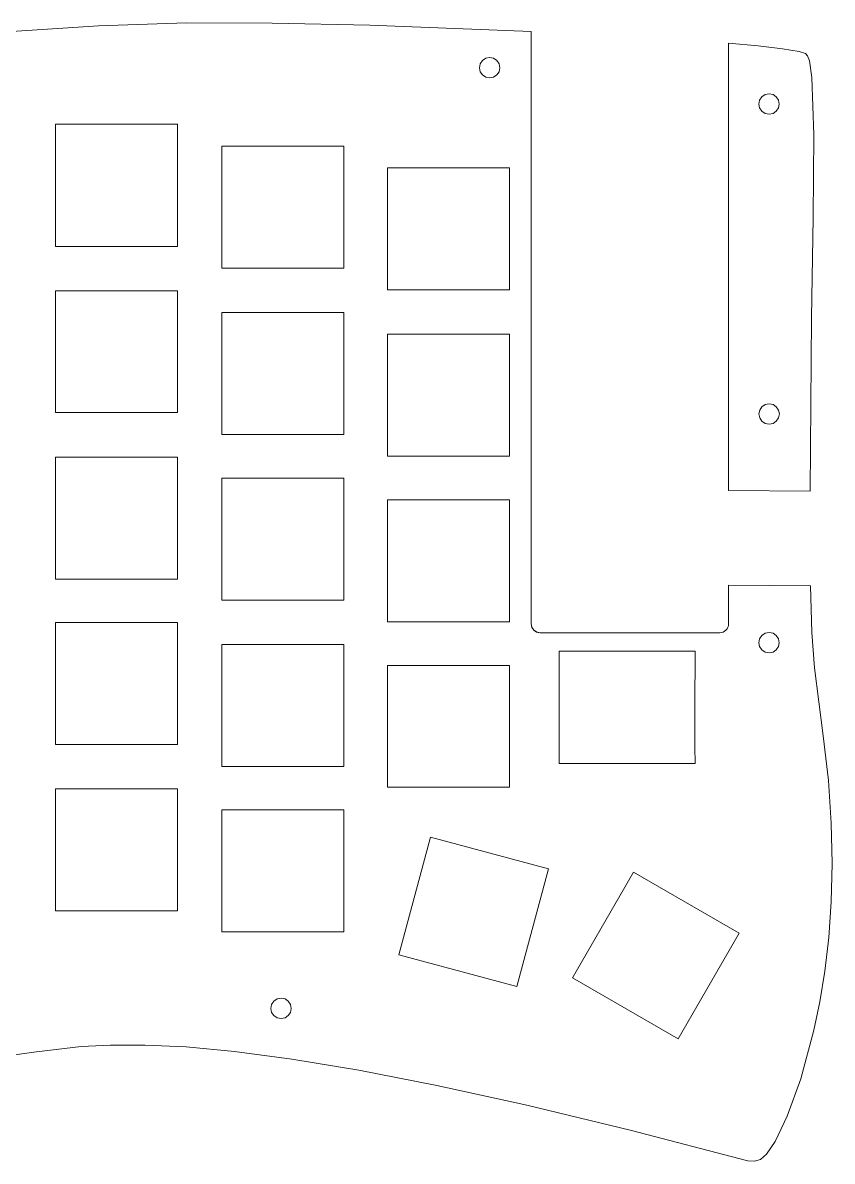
# Model space of a CAD drawing. Extents: x -227 to 340, y 12 to 493.
# Drawn here: x -119.8 to -26.9, y 360.4 to 491.1 of the extents above; entities that cross this region are included whole.
import ezdxf

# ---------------------------------------------------------------- set-up
doc = ezdxf.new("R2010")
doc.units = 0
doc.header["$MEASUREMENT"] = 0
doc.layers.add('Layer 1', color=7, linetype='BYLAYER', lineweight=5, true_color=0xffffff)

msp = doc.modelspace()

# ---------------------------------------------------------------- linework, layer by layer
at = {"layer": 'Layer 1'}
for p, q in [((-111.12, 490.74), (-121.66, 490.03)), ((-101.02, 491.09), (-111.12, 490.74)), ((-91.18, 491.06), (-101.02, 491.09)), ((-79.97, 490.81), (-91.18, 491.06)), ((-61.45, 490.08), (-79.97, 490.81)), ((-61.45, 422.07), (-61.45, 490.08)), ((-61.45, 422.07), (-61.45, 490.08)), ((-38.82, 472.08), (-38.82, 488.75)), ((-38.82, 488.75), (-35.41, 488.43)), ((-35.41, 488.43), (-32.62, 488.11)), ((-32.62, 488.11), (-30.71, 487.81)), ((-30.71, 487.81), (-29.97, 487.56)), ((-29.97, 487.56), (-29.74, 487.28)), ((-67.31, 486.39), (-67.4, 485.93)), ((-67.06, 486.76), (-67.31, 486.39)), ((-66.68, 487.01), (-67.06, 486.76)), ((-66.23, 487.1), (-66.68, 487.01)), ((-65.77, 487.01), (-66.23, 487.1)), ((-65.4, 486.76), (-65.77, 487.01)), ((-65.15, 486.39), (-65.4, 486.76)), ((-65.05, 485.93), (-65.15, 486.39)), ((-29.74, 487.28), (-29.54, 486.72)), ((-29.54, 486.72), (-29.26, 484.81)), ((-67.4, 485.93), (-67.31, 485.47)), ((-67.4, 485.93), (-67.4, 485.93)), ((-67.31, 485.47), (-67.06, 485.1)), ((-67.06, 485.1), (-66.68, 484.85)), ((-65.77, 484.85), (-65.4, 485.1)), ((-65.4, 485.1), (-65.15, 485.47)), ((-65.15, 485.47), (-65.05, 485.93)), ((-66.68, 484.85), (-66.23, 484.76)), ((-66.23, 484.76), (-65.77, 484.85)), ((-29.26, 484.81), (-29.02, 478.24)), ((-34.99, 482.59), (-35.25, 482.22)), ((-34.62, 482.85), (-34.99, 482.59)), ((-34.16, 482.94), (-34.62, 482.85)), ((-33.71, 482.85), (-34.16, 482.94)), ((-33.33, 482.59), (-33.71, 482.85)), ((-33.08, 482.22), (-33.33, 482.59)), ((-35.25, 482.22), (-35.34, 481.76)), ((-35.34, 481.76), (-35.25, 481.31)), ((-35.34, 481.76), (-35.34, 481.76)), ((-35.25, 481.31), (-34.99, 480.93)), ((-33.33, 480.93), (-33.08, 481.31)), ((-32.99, 481.76), (-33.08, 482.22)), ((-33.08, 481.31), (-32.99, 481.76)), ((-34.99, 480.93), (-34.62, 480.68)), ((-34.62, 480.68), (-34.16, 480.59)), ((-34.16, 480.59), (-33.71, 480.68)), ((-33.71, 480.68), (-33.33, 480.93)), ((-102.05, 479.43), (-116.05, 479.43)), ((-116.05, 479.43), (-116.05, 465.42)), ((-102.05, 465.42), (-102.05, 479.43)), ((-29.02, 478.24), (-29.09, 468.74)), ((-82.95, 476.92), (-96.95, 476.92)), ((-96.95, 476.92), (-96.95, 462.92)), ((-82.95, 462.92), (-82.95, 476.92)), ((-63.95, 474.42), (-77.95, 474.42)), ((-77.95, 474.42), (-77.95, 460.42)), ((-63.95, 460.42), (-63.95, 474.42)), ((-38.82, 455.41), (-38.82, 472.08)), ((-29.09, 468.74), (-29.29, 457.23)), ((-116.05, 465.42), (-102.05, 465.42)), ((-96.95, 462.92), (-82.95, 462.92)), ((-102.05, 460.33), (-116.05, 460.33)), ((-116.05, 460.33), (-116.05, 446.33)), ((-102.05, 446.33), (-102.05, 460.33)), ((-77.95, 460.42), (-63.95, 460.42)), ((-96.95, 457.83), (-96.95, 443.82)), ((-82.95, 457.83), (-96.95, 457.83)), ((-82.95, 443.82), (-82.95, 457.83)), ((-29.29, 457.23), (-29.45, 437.32)), ((-63.95, 455.33), (-77.95, 455.33)), ((-77.95, 455.33), (-77.95, 441.32)), ((-63.95, 441.32), (-63.95, 455.33)), ((-38.82, 437.38), (-38.82, 455.41)), ((-34.99, 447.01), (-35.24, 446.63)), ((-34.61, 447.26), (-34.99, 447.01)), ((-34.16, 447.35), (-34.61, 447.26)), ((-33.7, 447.26), (-34.16, 447.35)), ((-33.33, 447.01), (-33.7, 447.26)), ((-33.08, 446.63), (-33.33, 447.01)), ((-116.05, 446.33), (-102.05, 446.33)), ((-35.24, 446.63), (-35.33, 446.18)), ((-35.33, 446.18), (-35.24, 445.72)), ((-35.33, 446.18), (-35.33, 446.18)), ((-35.24, 445.72), (-34.99, 445.35)), ((-33.33, 445.35), (-33.08, 445.72)), ((-32.98, 446.18), (-33.08, 446.63)), ((-33.08, 445.72), (-32.98, 446.18)), ((-34.99, 445.35), (-34.61, 445.1)), ((-34.61, 445.1), (-34.16, 445)), ((-34.16, 445), (-33.7, 445.1)), ((-33.7, 445.1), (-33.33, 445.35)), ((-96.95, 443.82), (-82.95, 443.82)), ((-102.05, 441.23), (-116.05, 441.23)), ((-116.05, 441.23), (-116.05, 427.23)), ((-102.05, 427.23), (-102.05, 441.23)), ((-77.95, 441.32), (-63.95, 441.32)), ((-82.95, 438.82), (-96.95, 438.82)), ((-96.95, 438.82), (-96.95, 424.82)), ((-82.95, 424.82), (-82.95, 438.82)), ((-29.45, 437.32), (-38.82, 437.38)), ((-63.95, 436.32), (-77.95, 436.32)), ((-77.95, 436.32), (-77.95, 422.32)), ((-63.95, 422.32), (-63.95, 436.32)), ((-116.05, 427.23), (-102.05, 427.23)), ((-38.82, 426.53), (-38.81, 422.07)), ((-29.4, 426.46), (-38.82, 426.53)), ((-29.24, 421.09), (-29.4, 426.46)), ((-96.95, 424.82), (-82.95, 424.82)), ((-102.05, 422.23), (-116.05, 422.23)), ((-116.05, 422.23), (-116.05, 408.23)), ((-102.05, 408.23), (-102.05, 422.23)), ((-77.95, 422.32), (-63.95, 422.32)), ((-61.38, 421.68), (-61.45, 422.07)), ((-61.38, 421.69), (-61.45, 422.07)), ((-61.16, 421.36), (-61.38, 421.69)), ((-61.16, 421.36), (-61.38, 421.68)), ((-60.84, 421.14), (-61.16, 421.36)), ((-60.84, 421.15), (-61.16, 421.36)), ((-60.45, 421.07), (-60.84, 421.15)), ((-60.45, 421.07), (-60.84, 421.14)), ((-39.82, 421.07), (-60.45, 421.07)), ((-39.62, 421.09), (-39.82, 421.07)), ((-39.43, 421.14), (-39.62, 421.09)), ((-39.26, 421.24), (-39.43, 421.14)), ((-39.11, 421.36), (-39.26, 421.24)), ((-38.98, 421.51), (-39.11, 421.36)), ((-38.89, 421.69), (-38.98, 421.51)), ((-38.83, 421.87), (-38.89, 421.69)), ((-38.81, 422.07), (-38.83, 421.87)), ((-34.62, 421), (-35, 420.75)), ((-34.17, 421.1), (-34.62, 421)), ((-33.71, 421), (-34.17, 421.1)), ((-33.34, 420.75), (-33.71, 421)), ((-28.96, 417.03), (-29.24, 421.09)), ((-82.95, 419.73), (-96.95, 419.73)), ((-96.95, 419.73), (-96.95, 405.72)), ((-82.95, 405.72), (-82.95, 419.73)), ((-35.25, 420.38), (-35.34, 419.92)), ((-35.34, 419.92), (-35.25, 419.47)), ((-35.34, 419.92), (-35.34, 419.92)), ((-35, 420.75), (-35.25, 420.38)), ((-33.09, 420.38), (-33.34, 420.75)), ((-32.99, 419.92), (-33.09, 420.38)), ((-33.09, 419.47), (-32.99, 419.92)), ((-58.25, 412.93), (-58.25, 418.93)), ((-58.25, 418.93), (-42.65, 418.93)), ((-42.65, 418.93), (-42.67, 412.39)), ((-35.25, 419.47), (-35, 419.09)), ((-35, 419.09), (-34.62, 418.84)), ((-34.62, 418.84), (-34.17, 418.75)), ((-34.17, 418.75), (-33.71, 418.84)), ((-33.71, 418.84), (-33.34, 419.09)), ((-33.34, 419.09), (-33.09, 419.47)), ((-63.95, 417.32), (-77.95, 417.32)), ((-77.95, 417.32), (-77.95, 403.32)), ((-63.95, 403.32), (-63.95, 417.32)), ((-27.96, 409.22), (-28.96, 417.03)), ((-58.25, 406.04), (-58.25, 412.93)), ((-42.67, 412.39), (-42.67, 407.95)), ((-27.36, 404.09), (-27.96, 409.22)), ((-116.05, 408.23), (-102.05, 408.23)), ((-42.67, 407.95), (-42.65, 406.04)), ((-96.95, 405.72), (-82.95, 405.72)), ((-42.65, 406.04), (-58.25, 406.04)), ((-27.02, 399.2), (-27.36, 404.09)), ((-102.05, 403.13), (-116.05, 403.13)), ((-116.05, 403.13), (-116.05, 389.13)), ((-102.05, 389.13), (-102.05, 403.13)), ((-77.95, 403.32), (-63.95, 403.32)), ((-82.95, 400.72), (-96.95, 400.72)), ((-96.95, 400.72), (-96.95, 386.73)), ((-82.95, 386.73), (-82.95, 400.72)), ((-26.92, 394.56), (-27.02, 399.2)), ((-73, 397.6), (-76.63, 384.07)), ((-59.48, 393.97), (-73, 397.6)), ((-63.1, 380.45), (-59.48, 393.97)), ((-49.73, 393.59), (-56.73, 381.46)), ((-37.6, 386.59), (-49.73, 393.59)), ((-27.03, 390.18), (-26.92, 394.56)), ((-27.32, 386.06), (-27.03, 390.18)), ((-116.05, 389.13), (-102.05, 389.13)), ((-96.95, 386.73), (-82.95, 386.73)), ((-44.6, 374.46), (-37.6, 386.59)), ((-27.76, 382.23), (-27.32, 386.06)), ((-76.63, 384.07), (-63.1, 380.45)), ((-28.34, 378.68), (-27.76, 382.23)), ((-56.73, 381.46), (-44.6, 374.46)), ((-90.16, 379.11), (-90.62, 379.02)), ((-89.71, 379.02), (-90.16, 379.11)), ((-91.25, 378.4), (-91.34, 377.94)), ((-91.34, 377.94), (-91.25, 377.48)), ((-91.34, 377.94), (-91.34, 377.94)), ((-90.99, 378.77), (-91.25, 378.4)), ((-90.62, 379.02), (-90.99, 378.77)), ((-89.33, 378.77), (-89.71, 379.02)), ((-89.08, 378.4), (-89.33, 378.77)), ((-88.99, 377.94), (-89.08, 378.4)), ((-89.08, 377.48), (-88.99, 377.94)), ((-29.01, 375.42), (-28.34, 378.68)), ((-91.25, 377.48), (-90.99, 377.11)), ((-90.99, 377.11), (-90.62, 376.86)), ((-90.62, 376.86), (-90.16, 376.77)), ((-90.16, 376.77), (-89.71, 376.86)), ((-89.71, 376.86), (-89.33, 377.11)), ((-89.33, 377.11), (-89.08, 377.48)), ((-30.52, 369.84), (-29.01, 375.42)), ((-123.13, 372.26), (-118.55, 372.9)), ((-118.55, 372.9), (-113.11, 373.55)), ((-113.11, 373.55), (-109.75, 373.73)), ((-109.75, 373.73), (-105.78, 373.73)), ((-105.78, 373.73), (-101.07, 373.51)), ((-101.07, 373.51), (-95.5, 372.99)), ((-95.5, 372.99), (-88.93, 372.12)), ((-88.93, 372.12), (-81.24, 370.84)), ((-81.24, 370.84), (-72.29, 369.1)), ((-72.29, 369.1), (-61.95, 366.82)), ((-32.09, 365.56), (-30.52, 369.84)), ((-61.95, 366.82), (-50.1, 363.96)), ((-33.48, 362.66), (-32.09, 365.56)), ((-50.1, 363.96), (-36.59, 360.45)), ((-34.46, 361.2), (-33.48, 362.66)), ((-35.13, 360.6), (-34.46, 361.2)), ((-36.59, 360.45), (-35.83, 360.39)), ((-35.83, 360.39), (-35.13, 360.6))]:
    msp.add_line(p, q, dxfattribs=at)

doc.saveas('drawing.dxf')
